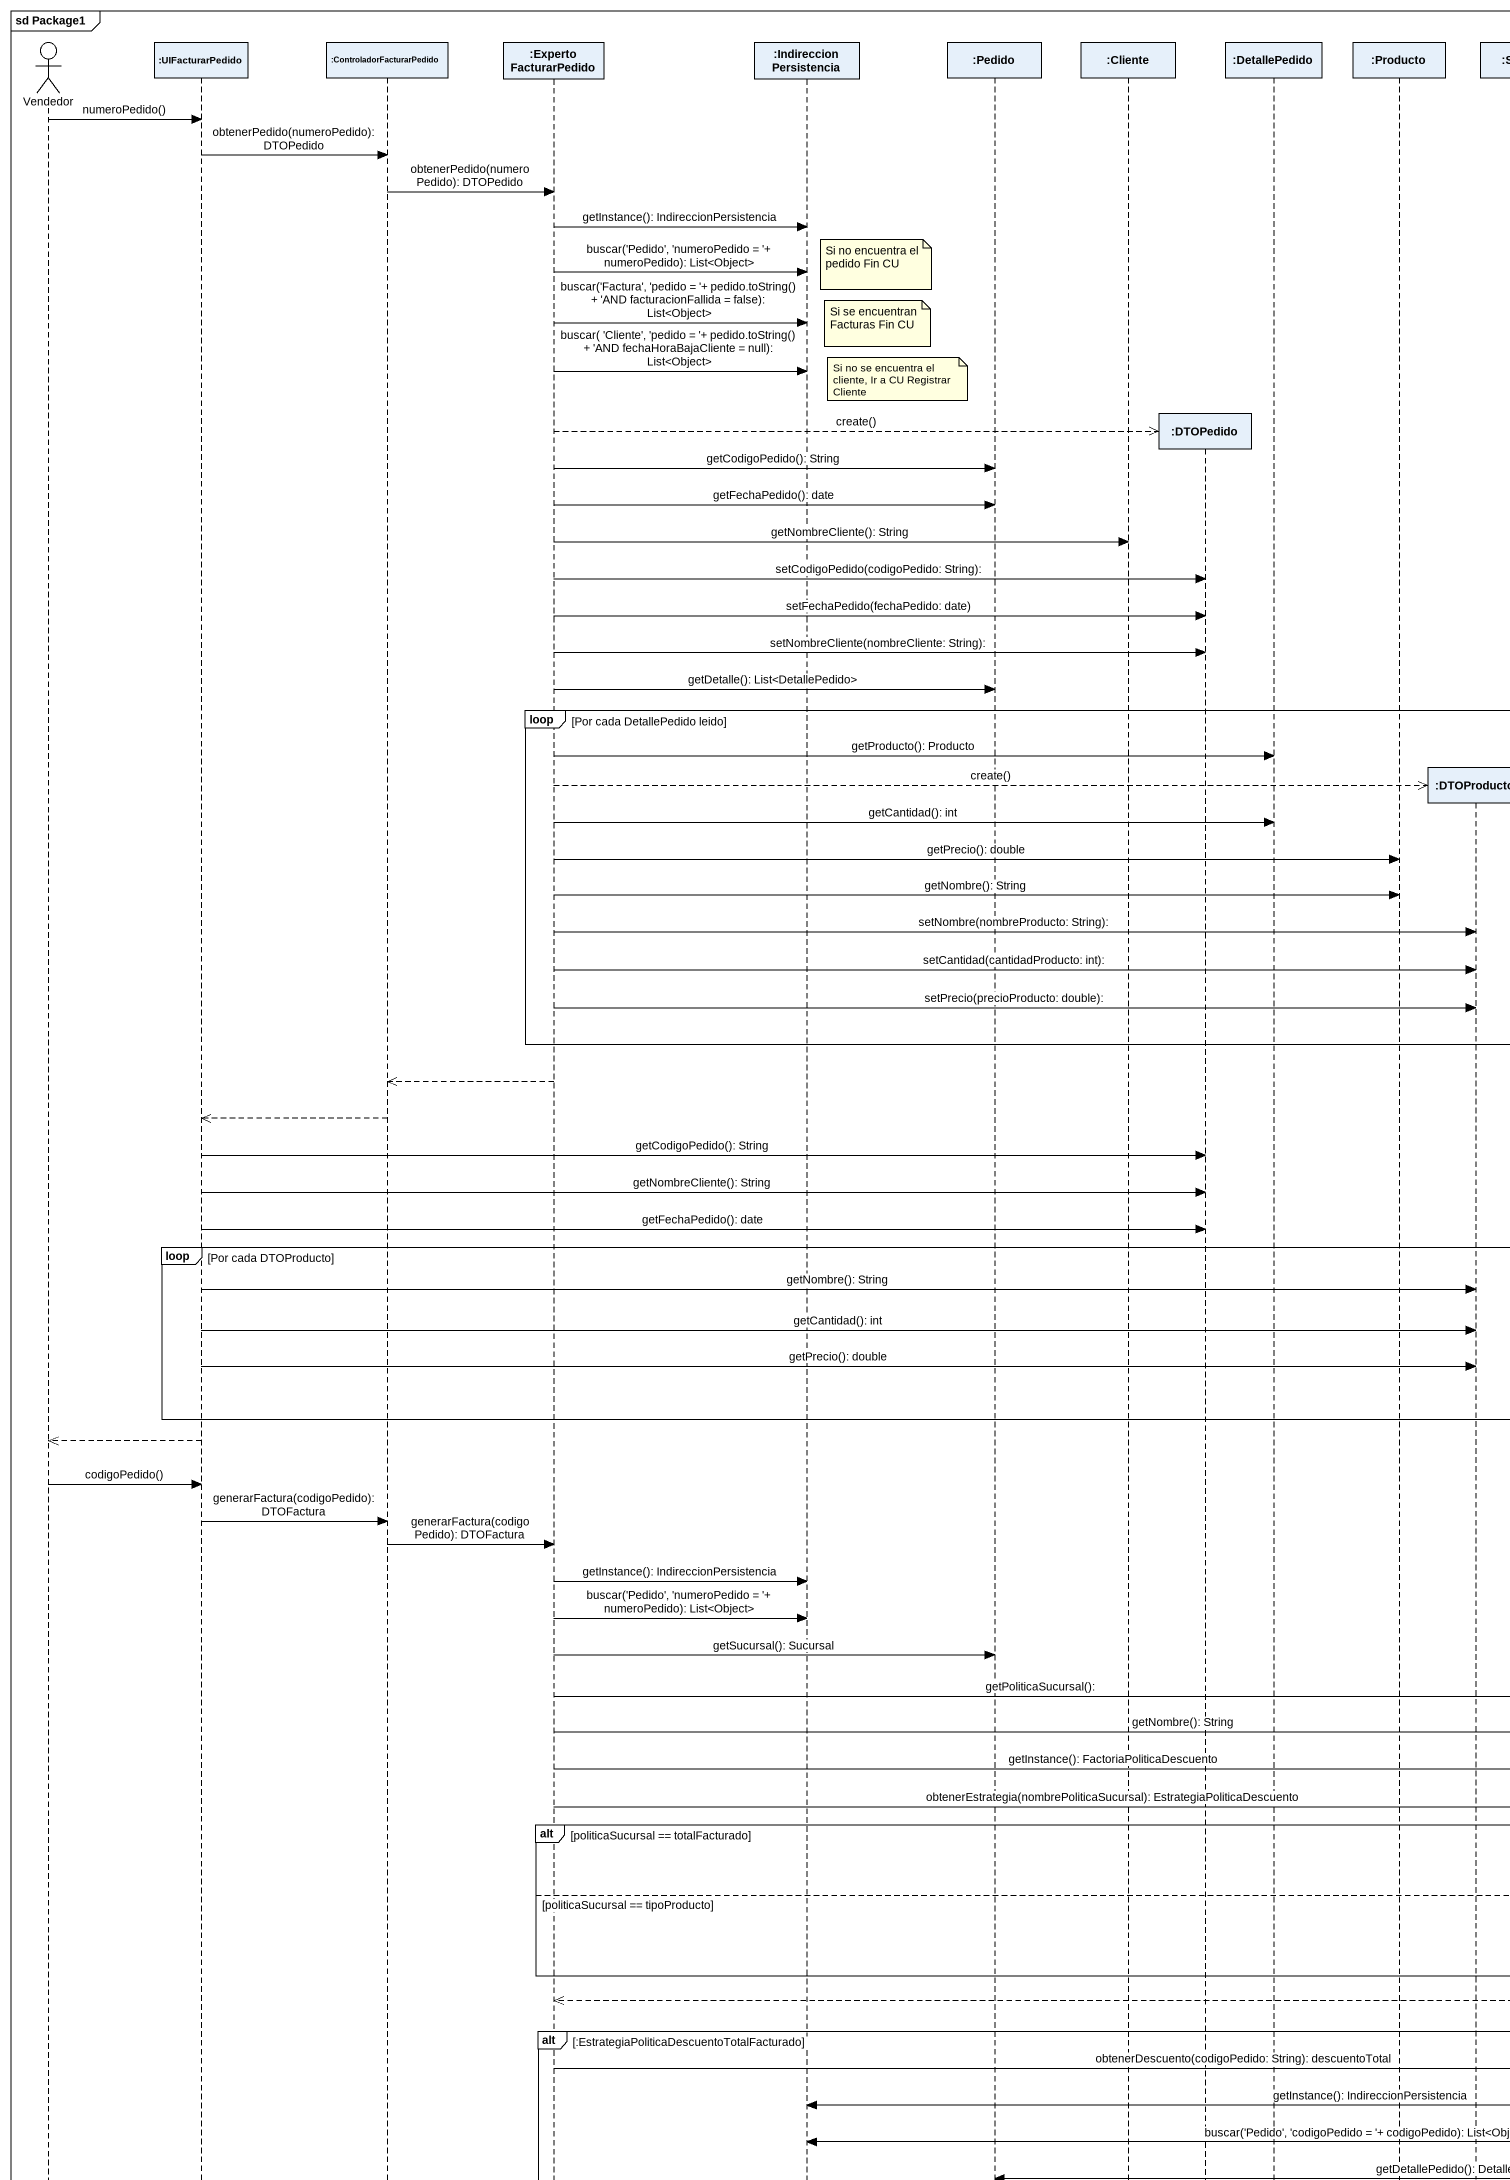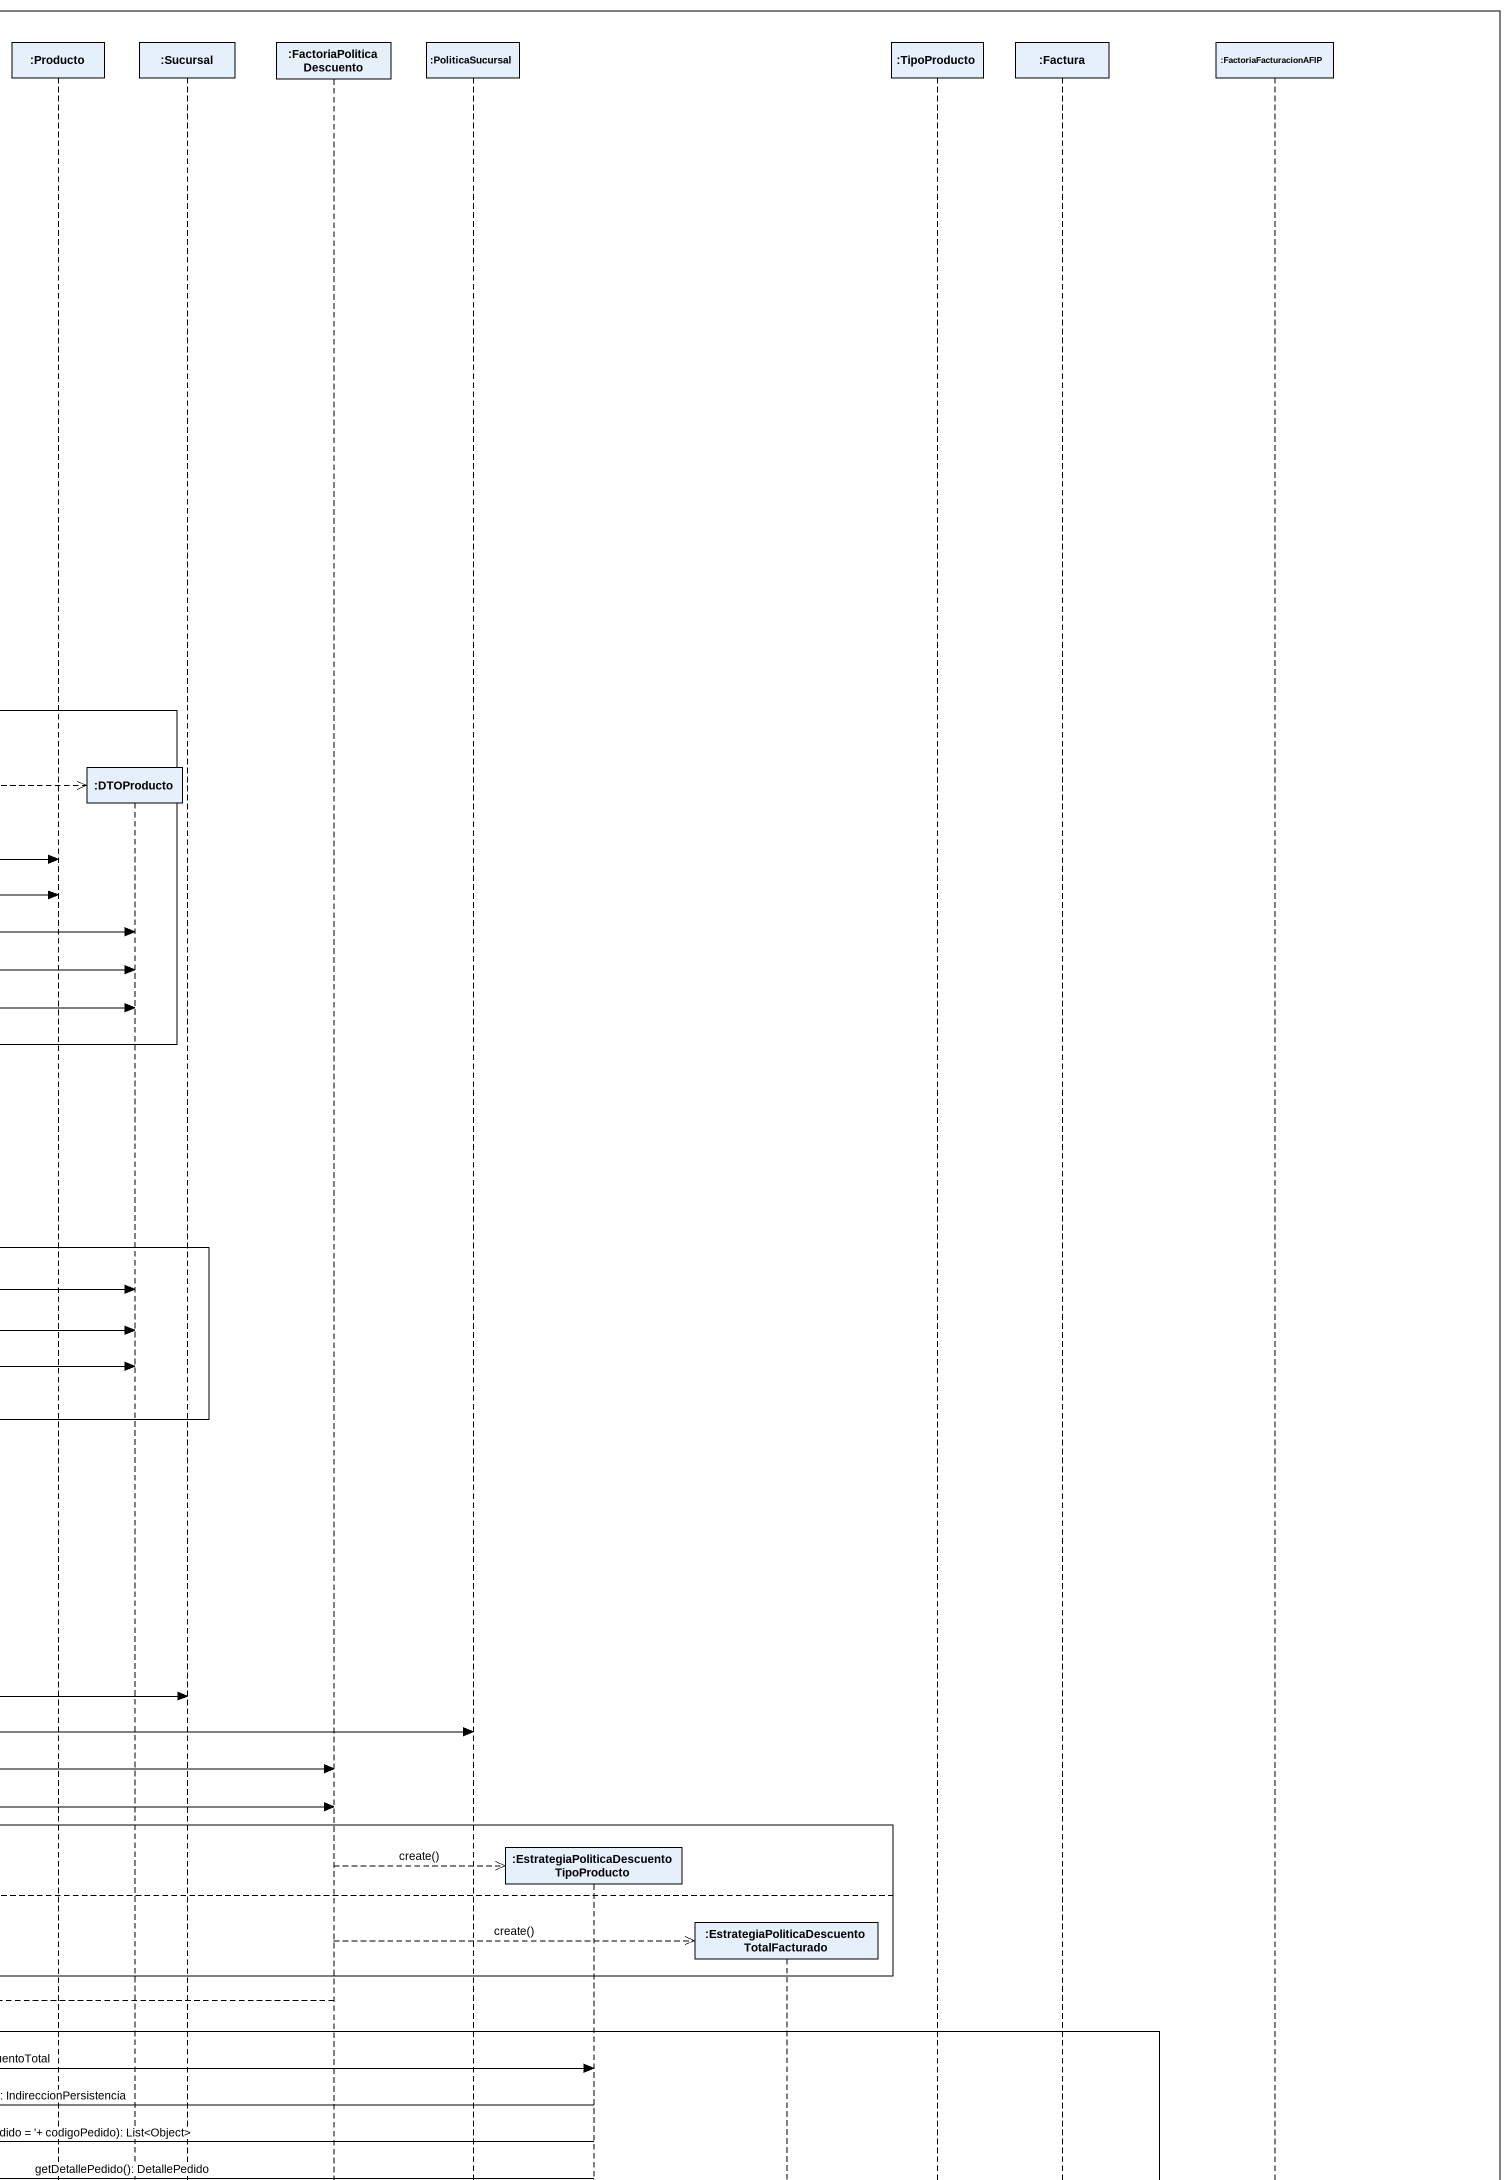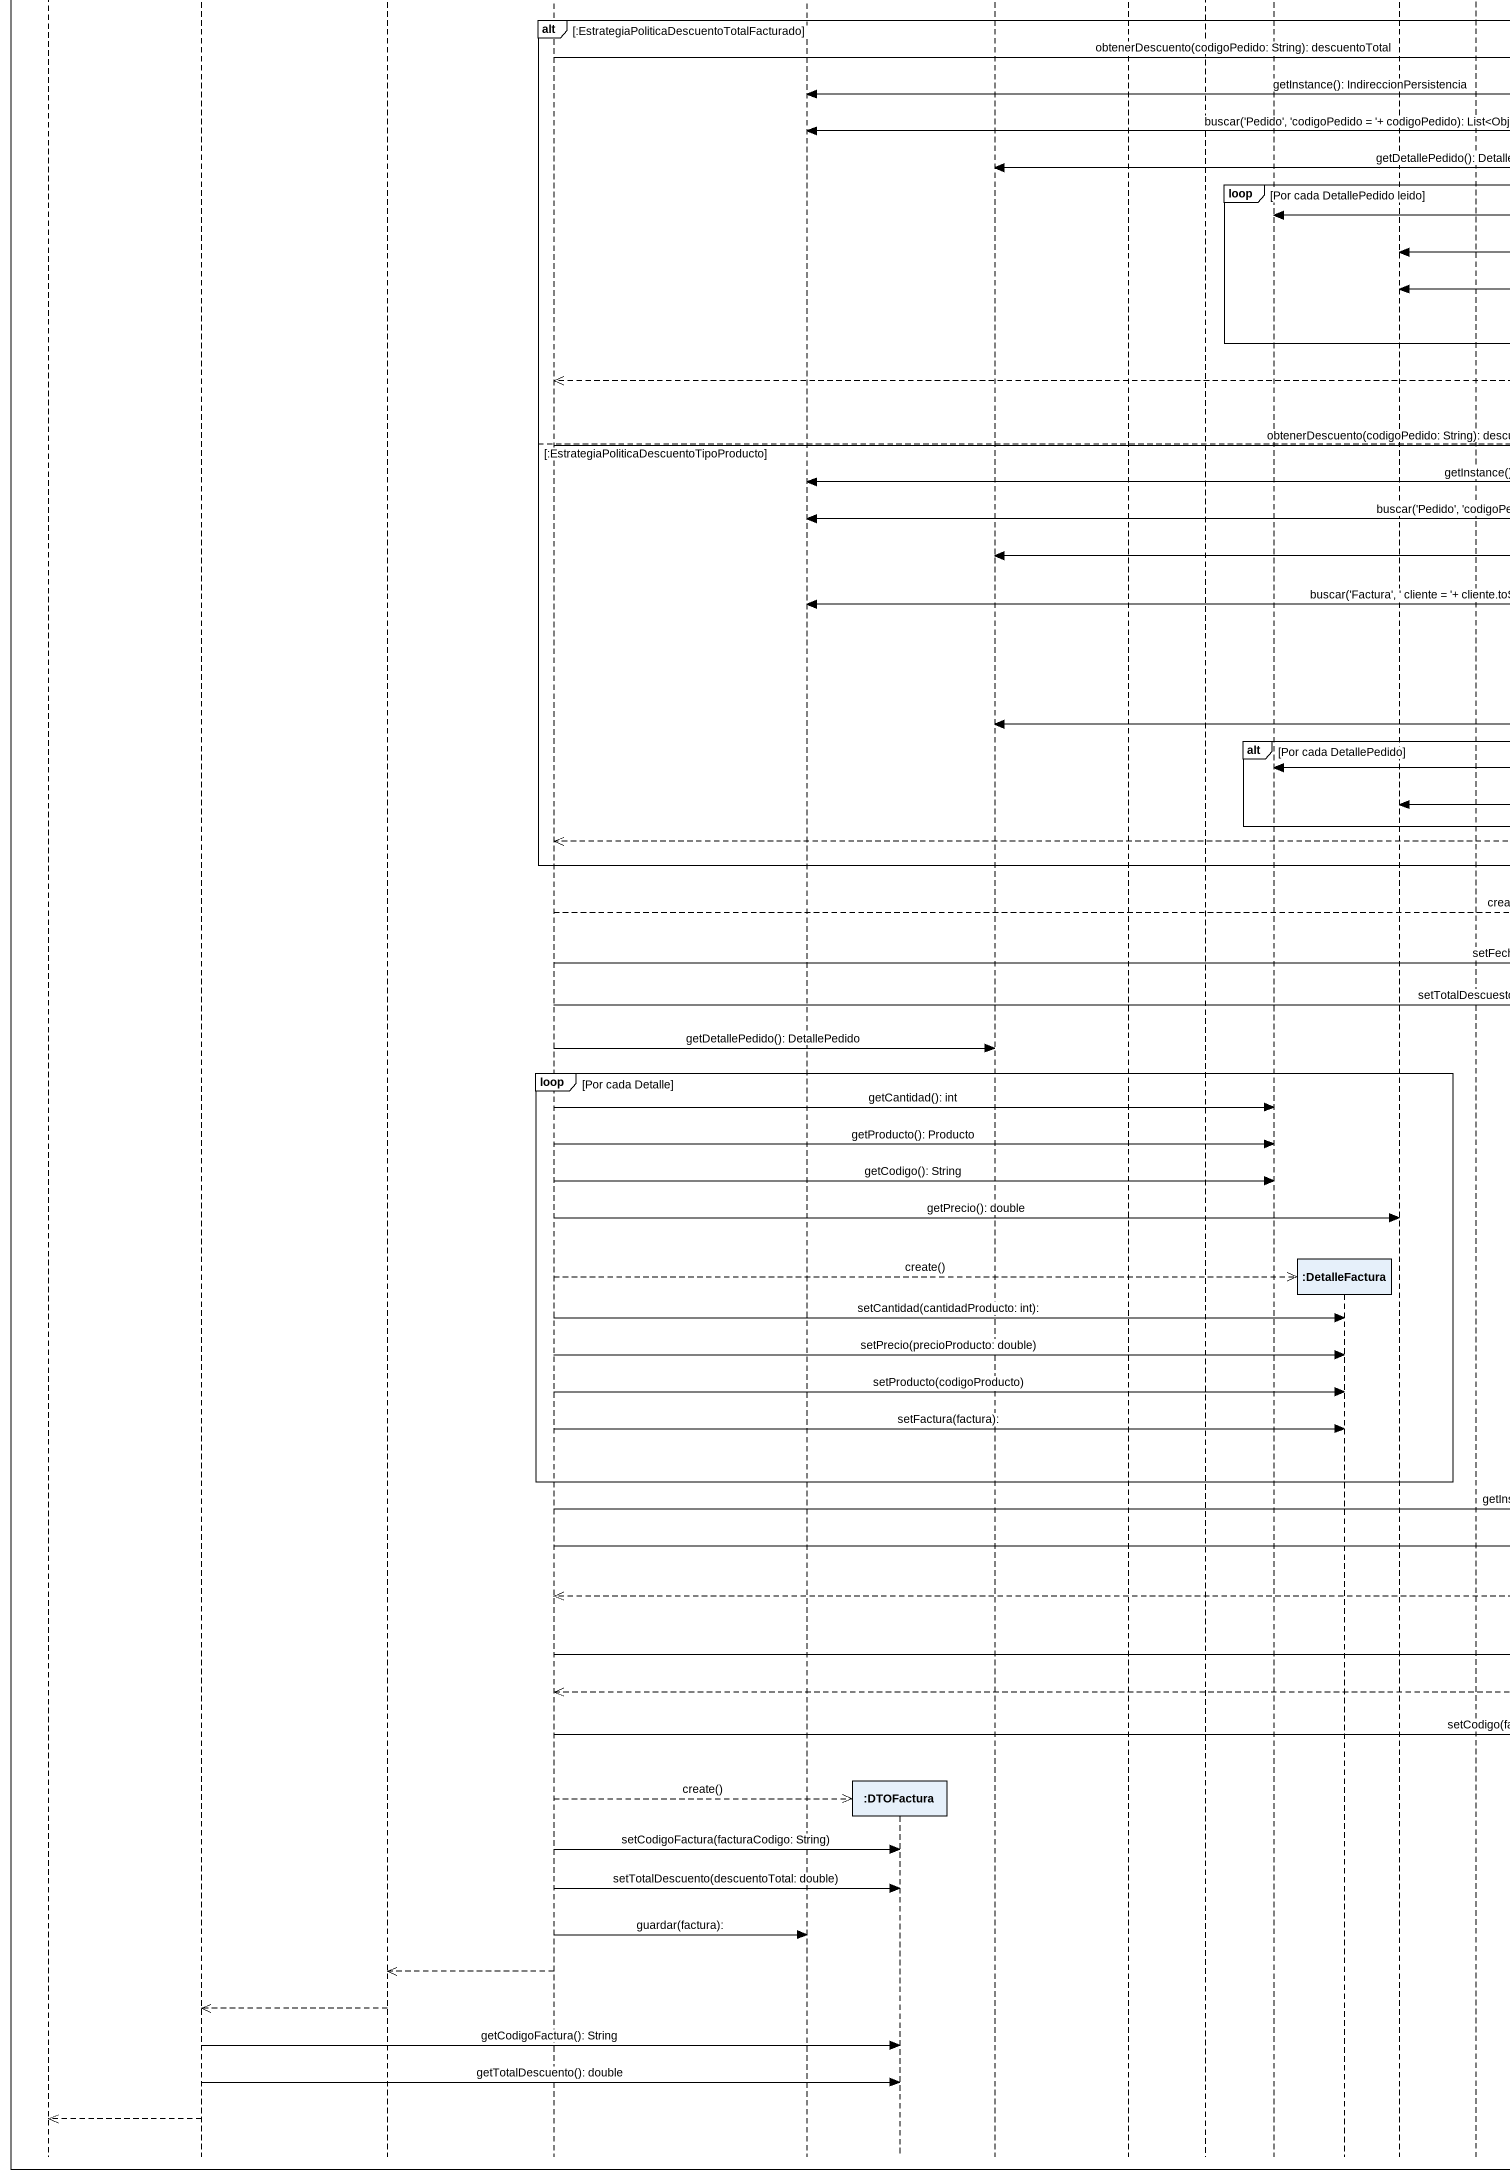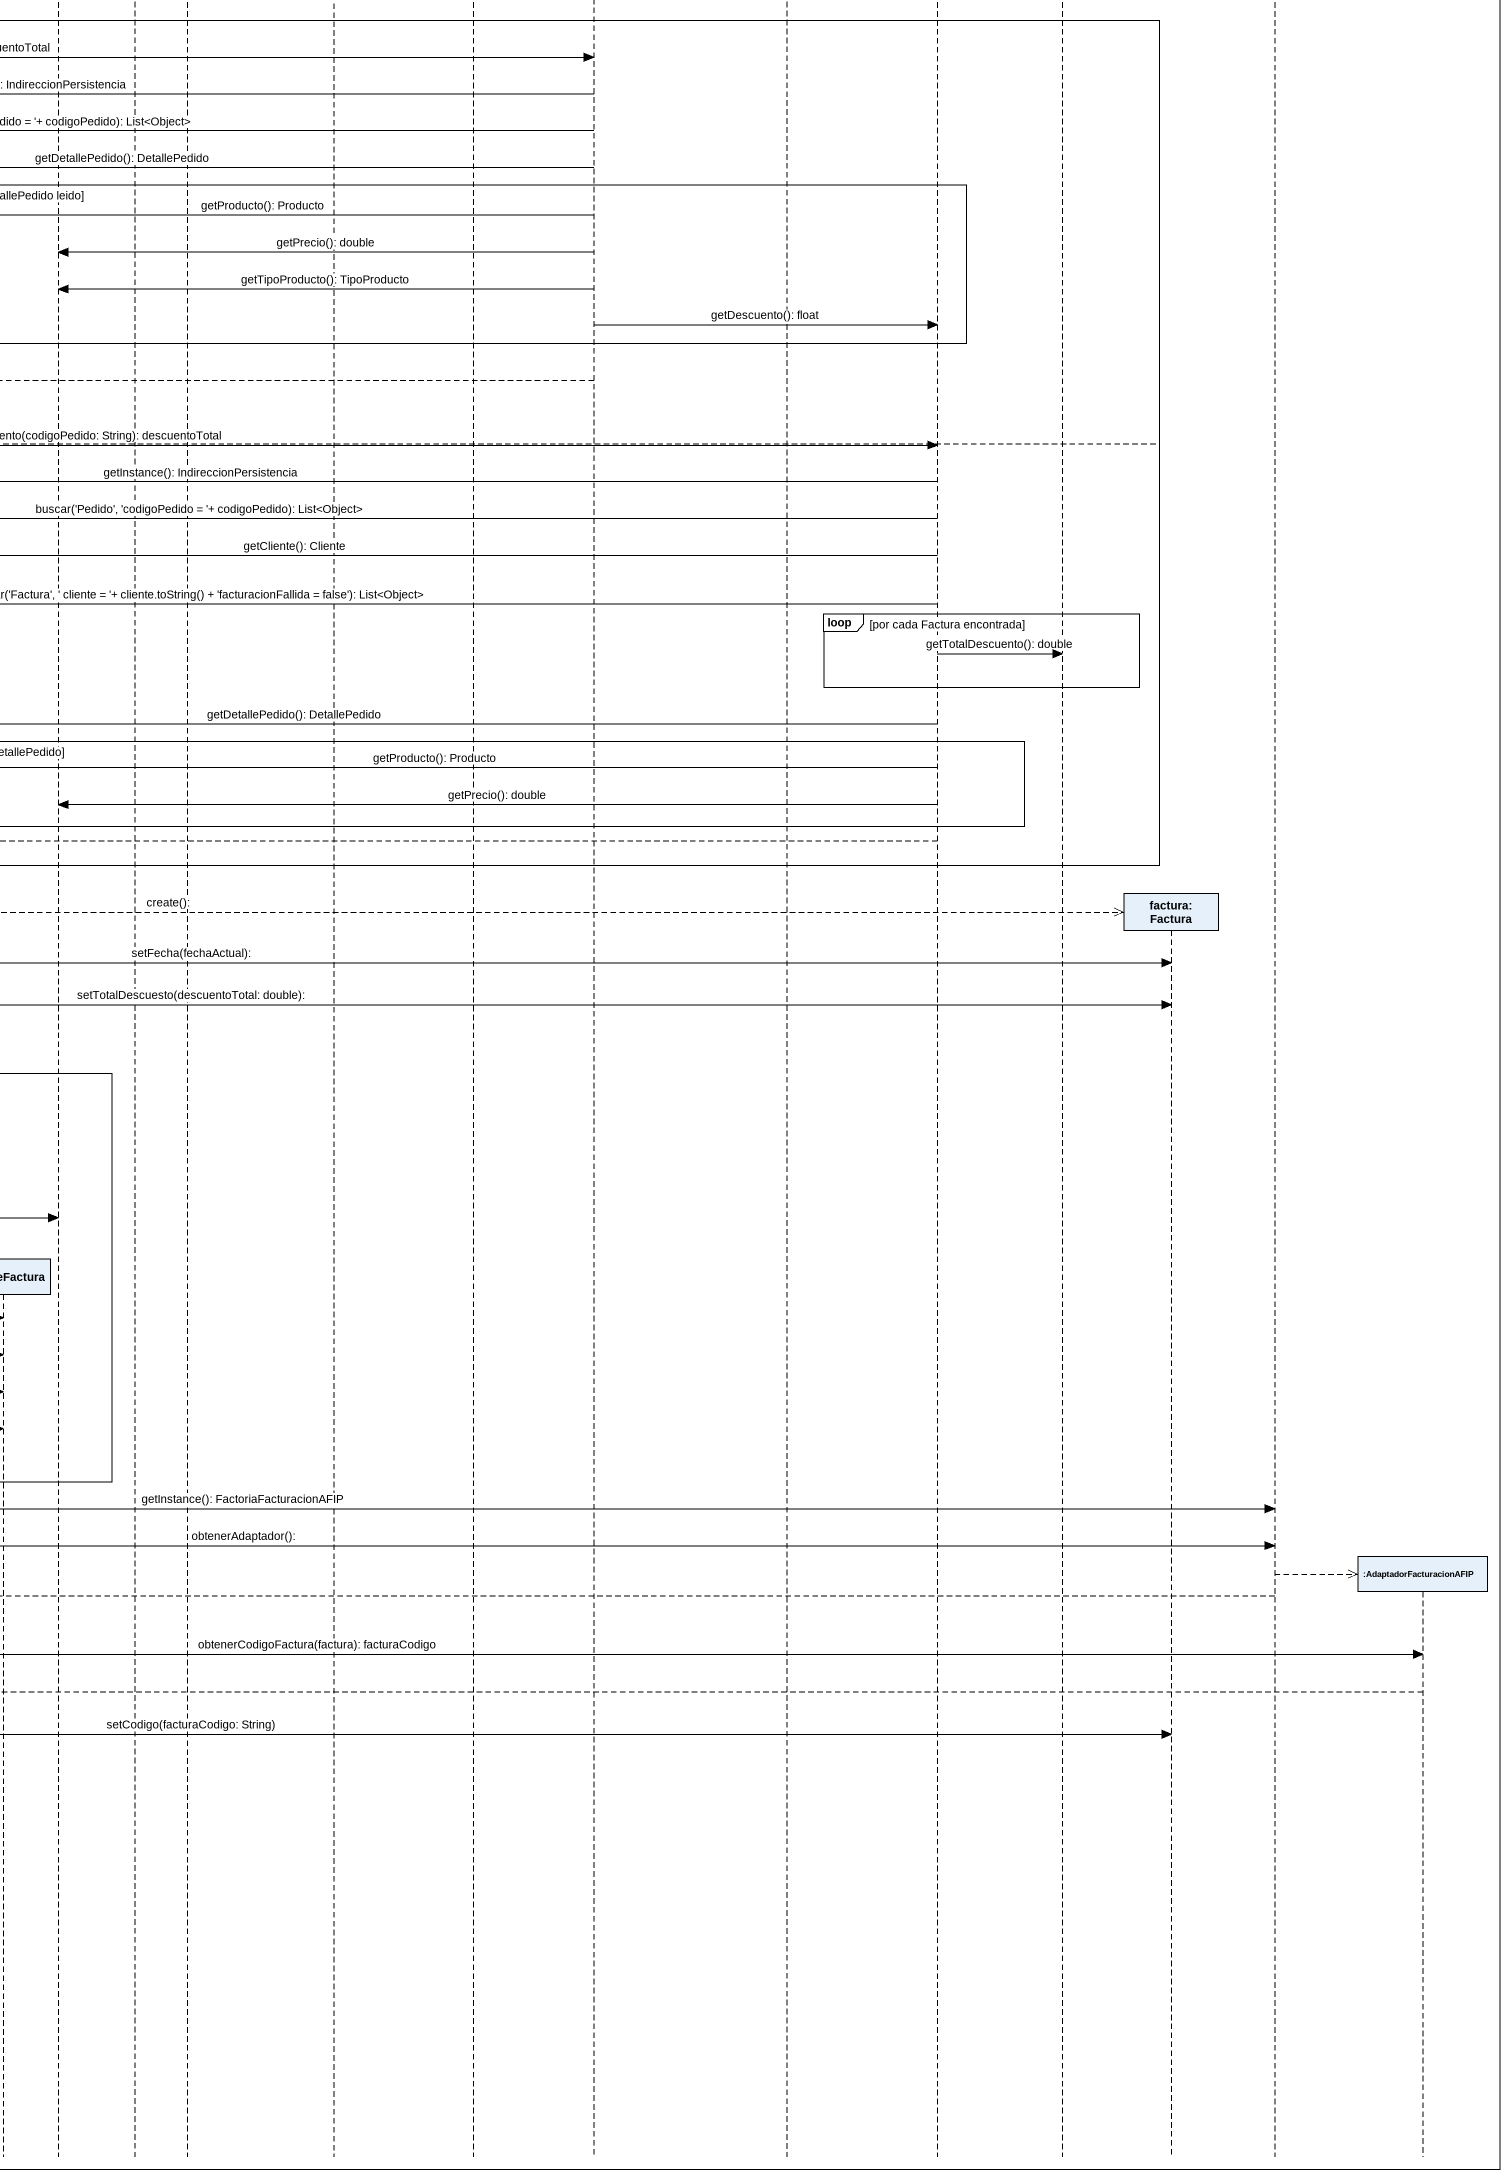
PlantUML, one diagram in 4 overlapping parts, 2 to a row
@startuml
mainframe sd Package1
hide footbox
actor Vendedor
participant ":UIFacturarPedido" as UIFacturarPedido
participant ":ControladorFacturarPedido" as ControladorFacturarPedido
participant ":ExpertoFacturarPedido" as ExpertoFacturarPedido
participant ":IndireccionPersistencia" as IndireccionPersistencia
participant ":DTOFactura" as DTOFactura
participant ":Pedido" as Pedido
participant ":Cliente" as Cliente
participant ":DTOPedido" as DTOPedido
participant ":DetallePedido" as DetallePedido
participant ":DetalleFactura" as DetalleFactura
participant ":Producto" as Producto
participant ":DTOProducto" as DTOProducto
participant ":Sucursal" as Sucursal
participant ":FactoriaPoliticaDescuento" as FactoriaPoliticaDescuento
participant ":PoliticaSucursal" as PoliticaSucursal
participant ":EstrategiaPoliticaDescuentoTipoProducto" as EstrategiaPoliticaDescuentoT
participant ":EstrategiaPoliticaDescuentoTotalFacturado" as EstrategiaPoliticaDescuentoT_2
participant ":TipoProducto" as TipoProducto
participant ":Factura" as Factura
participant "factura: Factura" as factura_Factura
participant ":FactoriaFacturacionAFIP" as FactoriaFacturacionAFIP
participant ":AdaptadorFacturacionAFIP" as AdaptadorFacturacionAFIP

Vendedor -> UIFacturarPedido : numeroPedido()
UIFacturarPedido -> ControladorFacturarPedido : obtenerPedido(numeroPedido): DTOPedido
ControladorFacturarPedido -> ExpertoFacturarPedido : obtenerPedido(numeroPedido): DTOPedido
ExpertoFacturarPedido -> IndireccionPersistencia : getInstance(): IndireccionPersistencia
note over DTOFactura : Si no encuentra el pedido Fin CU
ExpertoFacturarPedido -> IndireccionPersistencia : buscar('Pedido', 'numeroPedido = '+ numeroPedido): List<Object>
ExpertoFacturarPedido -> IndireccionPersistencia : buscar('Factura', 'pedido = '+ pedido.toString() + 'AND facturacionFallida = false): List<Object>
note over DTOFactura : Si se encuentran Facturas Fin CU
ExpertoFacturarPedido -> IndireccionPersistencia : buscar( 'Cliente', 'pedido = '+ pedido.toString() + 'AND fechaHoraBajaCliente = null): List<Object>
note over DTOFactura : Si no se encuentra el cliente, Ir a CU Registrar Cliente
ExpertoFacturarPedido -->> DTOPedido ** : create()
ExpertoFacturarPedido -> Pedido : getCodigoPedido(): String
ExpertoFacturarPedido -> Pedido : getFechaPedido(): date
ExpertoFacturarPedido -> Cliente : getNombreCliente(): String
ExpertoFacturarPedido -> DTOPedido : setCodigoPedido(codigoPedido: String):
ExpertoFacturarPedido -> DTOPedido : setFechaPedido(fechaPedido: date)
ExpertoFacturarPedido -> DTOPedido : setNombreCliente(nombreCliente: String):
ExpertoFacturarPedido -> Pedido : getDetalle(): List<DetallePedido>
loop Por cada DetallePedido leido
  ExpertoFacturarPedido -> DetallePedido : getProducto(): Producto
  ExpertoFacturarPedido -->> DTOProducto ** : create()
  ExpertoFacturarPedido -> DetallePedido : getCantidad(): int
  ExpertoFacturarPedido -> Producto : getPrecio(): double
  ExpertoFacturarPedido -> Producto : getNombre(): String
  ExpertoFacturarPedido -> DTOProducto : setNombre(nombreProducto: String):
  ExpertoFacturarPedido -> DTOProducto : setCantidad(cantidadProducto: int):
  ExpertoFacturarPedido -> DTOProducto : setPrecio(precioProducto: double):
end
ExpertoFacturarPedido -->> ControladorFacturarPedido
ControladorFacturarPedido -->> UIFacturarPedido
UIFacturarPedido -> DTOPedido : getCodigoPedido(): String
UIFacturarPedido -> DTOPedido : getNombreCliente(): String
UIFacturarPedido -> DTOPedido : getFechaPedido(): date
loop Por cada DTOProducto
  UIFacturarPedido -> DTOProducto : getNombre(): String
  UIFacturarPedido -> DTOProducto : getCantidad(): int
  UIFacturarPedido -> DTOProducto : getPrecio(): double
end
UIFacturarPedido -->> Vendedor
Vendedor -> UIFacturarPedido : codigoPedido()
UIFacturarPedido -> ControladorFacturarPedido : generarFactura(codigoPedido): DTOFactura
ControladorFacturarPedido -> ExpertoFacturarPedido : generarFactura(codigoPedido): DTOFactura
ExpertoFacturarPedido -> IndireccionPersistencia : getInstance(): IndireccionPersistencia
ExpertoFacturarPedido -> IndireccionPersistencia : buscar('Pedido', 'numeroPedido = '+ numeroPedido): List<Object>
ExpertoFacturarPedido -> Pedido : getSucursal(): Sucursal
ExpertoFacturarPedido -> Sucursal : getPoliticaSucursal():
ExpertoFacturarPedido -> PoliticaSucursal : getNombre(): String
ExpertoFacturarPedido -> FactoriaPoliticaDescuento : getInstance(): FactoriaPoliticaDescuento
ExpertoFacturarPedido -> FactoriaPoliticaDescuento : obtenerEstrategia(nombrePoliticaSucursal): EstrategiaPoliticaDescuento
alt politicaSucursal == totalFacturado
  FactoriaPoliticaDescuento -->> EstrategiaPoliticaDescuentoT ** : create()
else politicaSucursal == tipoProducto
  FactoriaPoliticaDescuento -->> EstrategiaPoliticaDescuentoT_2 ** : create()
end
FactoriaPoliticaDescuento -->> ExpertoFacturarPedido
alt :EstrategiaPoliticaDescuentoTotalFacturado
  ExpertoFacturarPedido -> EstrategiaPoliticaDescuentoT : obtenerDescuento(codigoPedido: String): descuentoTotal
  EstrategiaPoliticaDescuentoT -> IndireccionPersistencia : getInstance(): IndireccionPersistencia
  EstrategiaPoliticaDescuentoT -> IndireccionPersistencia : buscar('Pedido', 'codigoPedido = '+ codigoPedido): List<Object>
  EstrategiaPoliticaDescuentoT -> Pedido : getDetallePedido(): DetallePedido
  loop Por cada DetallePedido leido
    EstrategiaPoliticaDescuentoT -> DetallePedido : getProducto(): Producto
    EstrategiaPoliticaDescuentoT -> Producto : getPrecio(): double
    EstrategiaPoliticaDescuentoT -> Producto : getTipoProducto(): TipoProducto
    EstrategiaPoliticaDescuentoT -> TipoProducto : getDescuento(): float
  end
  EstrategiaPoliticaDescuentoT -->> ExpertoFacturarPedido
else :EstrategiaPoliticaDescuentoTipoProducto
  ExpertoFacturarPedido -> TipoProducto : obtenerDescuento(codigoPedido: String): descuentoTotal
  TipoProducto -> IndireccionPersistencia : getInstance(): IndireccionPersistencia
  TipoProducto -> IndireccionPersistencia : buscar('Pedido', 'codigoPedido = '+ codigoPedido): List<Object>
  TipoProducto -> Pedido : getCliente(): Cliente
  TipoProducto -> IndireccionPersistencia : buscar('Factura', ' cliente = '+ cliente.toString() + 'facturacionFallida = false'): List<Object>
  loop por cada Factura encontrada
    TipoProducto -> Factura : getTotalDescuento(): double
  end
  TipoProducto -> Pedido : getDetallePedido(): DetallePedido
  alt Por cada DetallePedido
    TipoProducto -> DetallePedido : getProducto(): Producto
    TipoProducto -> Producto : getPrecio(): double
  end
  TipoProducto -->> ExpertoFacturarPedido
end
ExpertoFacturarPedido -->> factura_Factura ** : create():
ExpertoFacturarPedido -> factura_Factura : setFecha(fechaActual):
ExpertoFacturarPedido -> factura_Factura : setTotalDescuesto(descuentoTotal: double):
ExpertoFacturarPedido -> Pedido : getDetallePedido(): DetallePedido
loop Por cada Detalle
  ExpertoFacturarPedido -> DetallePedido : getCantidad(): int
  ExpertoFacturarPedido -> DetallePedido : getProducto(): Producto
  ExpertoFacturarPedido -> DetallePedido : getCodigo(): String
  ExpertoFacturarPedido -> Producto : getPrecio(): double
  ExpertoFacturarPedido -->> DetalleFactura ** : create()
  ExpertoFacturarPedido -> DetalleFactura : setCantidad(cantidadProducto: int):
  ExpertoFacturarPedido -> DetalleFactura : setPrecio(precioProducto: double)
  ExpertoFacturarPedido -> DetalleFactura : setProducto(codigoProducto)
  ExpertoFacturarPedido -> DetalleFactura : setFactura(factura):
end
ExpertoFacturarPedido -> FactoriaFacturacionAFIP : getInstance(): FactoriaFacturacionAFIP
ExpertoFacturarPedido -> FactoriaFacturacionAFIP : obtenerAdaptador():
FactoriaFacturacionAFIP -->> AdaptadorFacturacionAFIP **
FactoriaFacturacionAFIP -->> ExpertoFacturarPedido
ExpertoFacturarPedido -> AdaptadorFacturacionAFIP : obtenerCodigoFactura(factura): facturaCodigo
AdaptadorFacturacionAFIP -->> ExpertoFacturarPedido
ExpertoFacturarPedido -> factura_Factura : setCodigo(facturaCodigo: String)
ExpertoFacturarPedido -->> DTOFactura ** : create()
ExpertoFacturarPedido -> DTOFactura : setCodigoFactura(facturaCodigo: String)
ExpertoFacturarPedido -> DTOFactura : setTotalDescuento(descuentoTotal: double)
ExpertoFacturarPedido -> IndireccionPersistencia : guardar(factura):
ExpertoFacturarPedido -->> ControladorFacturarPedido
ControladorFacturarPedido -->> UIFacturarPedido
UIFacturarPedido -> DTOFactura : getCodigoFactura(): String
UIFacturarPedido -> DTOFactura : getTotalDescuento(): double
UIFacturarPedido -->> Vendedor
@enduml
